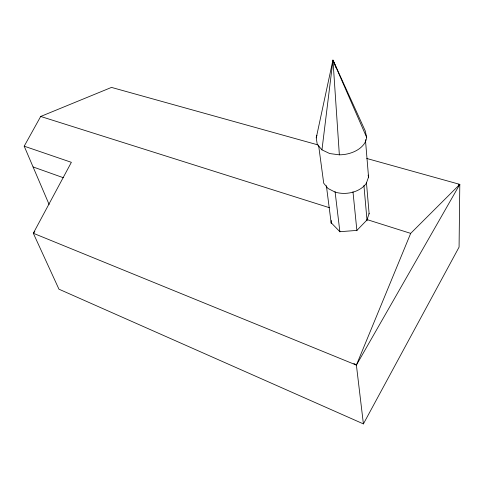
<?xml version="1.0" encoding="UTF-8"?>
<svg xmlns="http://www.w3.org/2000/svg" width="484" height="484" viewBox="0 0 484 484"><rect width="100%" height="100%" fill="white"/><g stroke="black" fill="none" stroke-linecap="round" stroke-linejoin="round"><path stroke-width="0.73" d="M366.727 158.468L459.8 184.374L459.074 247.106L363.405 423.899L58.951 289.184L33.311 233.27L34.854 231.606M331.292 220.48L331.129 222.707L339.877 231.703L356.877 230.414L366.987 219.972L369.098 213.462M321.957 149.858L332.974 60.107L365.245 130.904L366.648 137.341A25.349 16.765 -6.2 0 1 339.351 154.832L329.707 153.561L321.957 149.858L317.25 144.341L316.246 137.892L332.925 60.125L366.648 137.341M365.426 139.604L368.554 177.108L366.291 183.321A23.008 15.948 -5.4 0 1 335.097 192.094L328.037 188.506L323.717 183.224L318.605 145.273M363.405 423.899L356.393 365.105L410.68 233.379L459.8 184.374L458.287 184.313M49.12 204.484L24.2 146.18L40.692 116.462L111.502 87.41L318.012 144.916M24.2 146.18L71.366 162.322L33.311 233.258L356.393 365.105L459.8 184.374M40.692 116.462L329.398 207.697M367.035 219.591L410.68 233.379M33.069 166.938L63.343 177.719M353.864 363.448L356.393 365.105M336.459 68.462L332.962 60.101L339.351 154.838M368.118 175.069L368.554 177.108M326.379 185.705L331.25 223.662M335.061 191.579L339.895 231.866M352.975 191.797L356.914 230.777M363.92 185.445L367.06 220.777M366.424 182.365L369.141 213.952M316.258 137.892A25.349 16.765 -6.2 0 1 316.923 135.284"/></g></svg>
